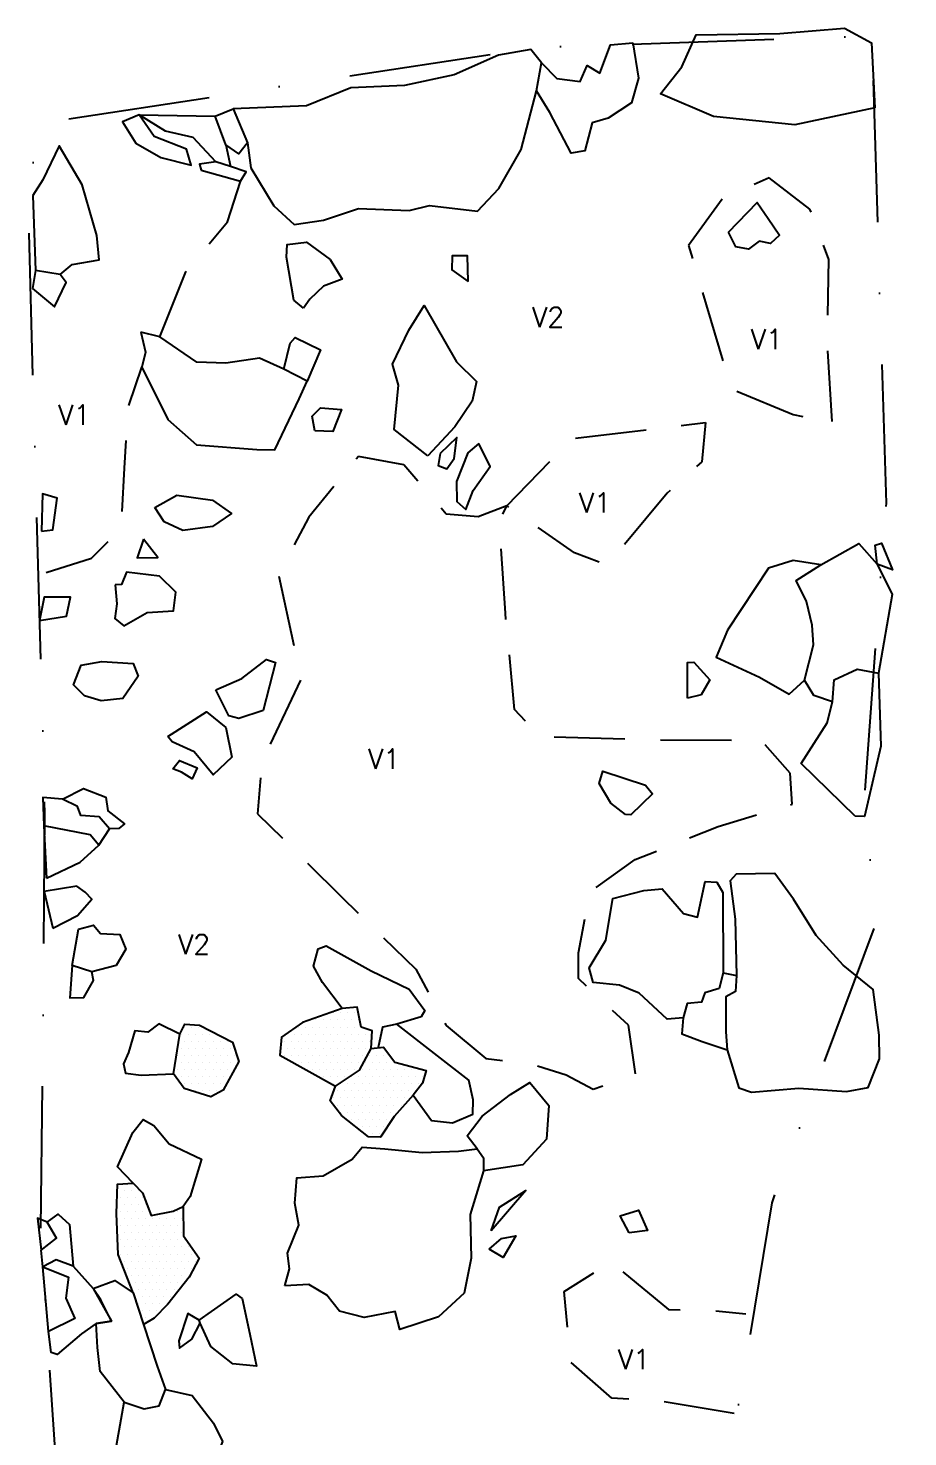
# Model space of a CAD drawing. Header units: metres. Extents: x 383 to 538, y -1922 to -1510.
# Drawn here: x 383 to 538, y -1758.4 to -1510.3 of the extents above; entities that cross this region are included whole.
import ezdxf

# ---------------------------------------------------------------- set-up
doc = ezdxf.new("R2010")
doc.units = ezdxf.units.M
doc.header["$LTSCALE"] = 25
doc.header["$MEASUREMENT"] = 0
doc.linetypes.add('GESTRICHELT', pattern=[0.75, 0.5, -0.25])
doc.linetypes.add('STRICHPUNKTX2', pattern=[2, 1, -0.5, 0, -0.5])
doc.layers.get('0').update_dxf_attribs({"linetype": 'CONTINUOUS'})
for name, color, linetype in [('BEFUND_UNSICHER', 1, 'GESTRICHELT'), ('BEFUNDSCHRAFF', 1, 'CONTINUOUS'), ('GRABUNGSGRENZE', 3, 'STRICHPUNKTX2'), ('STEINE', 4, 'CONTINUOUS'), ('STEINESCHRAFF', 4, 'CONTINUOUS')]:
    doc.layers.add(name, color=color, linetype=linetype)
doc.styles.get("Standard").update_dxf_attribs({"font": 'txt.shx'})

# ---------------------------------------------------------------- blocks, each defined once
blk = doc.blocks.new('*X8')
at = {"color": 0}
for p, q in [((436.875, -1683.75), (436.875, -1683.75)), ((438.125, -1683.75), (438.125, -1683.75)), ((439.375, -1683.75), (439.375, -1683.75)), ((440.625, -1683.75), (440.625, -1683.75)), ((410.625, -1686.25), (410.625, -1686.25)), ((411.875, -1686.25), (411.875, -1686.25)), ((413.125, -1686.25), (413.125, -1686.25)), ((430.625, -1686.25), (430.625, -1686.25)), ((431.875, -1686.25), (431.875, -1686.25)), ((433.125, -1686.25), (433.125, -1686.25)), ((433.75, -1685), (433.75, -1685)), ((434.375, -1686.25), (434.375, -1686.25)), ((435, -1685), (435, -1685)), ((435.625, -1686.25), (435.625, -1686.25)), ((436.25, -1685), (436.25, -1685)), ((436.875, -1686.25), (436.875, -1686.25)), ((437.5, -1685), (437.5, -1685)), ((438.125, -1686.25), (438.125, -1686.25)), ((438.75, -1685), (438.75, -1685)), ((439.375, -1686.25), (439.375, -1686.25)), ((440, -1685), (440, -1685)), ((440.625, -1686.25), (440.625, -1686.25)), ((441.25, -1685), (441.25, -1685)), ((410, -1687.5), (410, -1687.5)), ((410.625, -1688.75), (410.625, -1688.75)), ((411.25, -1687.5), (411.25, -1687.5)), ((411.875, -1688.75), (411.875, -1688.75)), ((412.5, -1687.5), (412.5, -1687.5)), ((413.125, -1688.75), (413.125, -1688.75)), ((413.75, -1687.5), (413.75, -1687.5)), ((414.375, -1688.75), (414.375, -1688.75)), ((415, -1687.5), (415, -1687.5)), ((415.625, -1688.75), (415.625, -1688.75)), ((416.25, -1687.5), (416.25, -1687.5)), ((416.875, -1688.75), (416.875, -1688.75)), ((418.125, -1688.75), (418.125, -1688.75)), ((428.125, -1688.75), (428.125, -1688.75)), ((428.75, -1687.5), (428.75, -1687.5)), ((429.375, -1688.75), (429.375, -1688.75)), ((430, -1687.5), (430, -1687.5)), ((430.625, -1688.75), (430.625, -1688.75)), ((431.25, -1687.5), (431.25, -1687.5)), ((431.875, -1688.75), (431.875, -1688.75)), ((432.5, -1687.5), (432.5, -1687.5)), ((433.125, -1688.75), (433.125, -1688.75)), ((433.75, -1687.5), (433.75, -1687.5)), ((434.375, -1688.75), (434.375, -1688.75)), ((435, -1687.5), (435, -1687.5)), ((435.625, -1688.75), (435.625, -1688.75)), ((436.25, -1687.5), (436.25, -1687.5)), ((436.875, -1688.75), (436.875, -1688.75)), ((437.5, -1687.5), (437.5, -1687.5)), ((438.125, -1688.75), (438.125, -1688.75)), ((438.75, -1687.5), (438.75, -1687.5)), ((439.375, -1688.75), (439.375, -1688.75)), ((440, -1687.5), (440, -1687.5)), ((440.625, -1688.75), (440.625, -1688.75)), ((441.25, -1687.5), (441.25, -1687.5)), ((441.875, -1688.75), (441.875, -1688.75)), ((442.5, -1687.5), (442.5, -1687.5)), ((443.125, -1688.75), (443.125, -1688.75)), ((409.375, -1691.25), (409.375, -1691.25)), ((410, -1690), (410, -1690)), ((410.625, -1691.25), (410.625, -1691.25)), ((411.25, -1690), (411.25, -1690)), ((411.875, -1691.25), (411.875, -1691.25)), ((412.5, -1690), (412.5, -1690)), ((413.125, -1691.25), (413.125, -1691.25)), ((413.75, -1690), (413.75, -1690)), ((414.375, -1691.25), (414.375, -1691.25)), ((415, -1690), (415, -1690)), ((415.625, -1691.25), (415.625, -1691.25)), ((416.25, -1690), (416.25, -1690)), ((416.875, -1691.25), (416.875, -1691.25)), ((417.5, -1690), (417.5, -1690)), ((418.125, -1691.25), (418.125, -1691.25)), ((418.75, -1690), (418.75, -1690)), ((419.375, -1691.25), (419.375, -1691.25)), ((427.5, -1690), (427.5, -1690)), ((428.125, -1691.25), (428.125, -1691.25)), ((428.75, -1690), (428.75, -1690)), ((429.375, -1691.25), (429.375, -1691.25)), ((430, -1690), (430, -1690)), ((430.625, -1691.25), (430.625, -1691.25)), ((431.25, -1690), (431.25, -1690)), ((431.875, -1691.25), (431.875, -1691.25)), ((432.5, -1690), (432.5, -1690)), ((433.125, -1691.25), (433.125, -1691.25)), ((433.75, -1690), (433.75, -1690)), ((434.375, -1691.25), (434.375, -1691.25)), ((435, -1690), (435, -1690)), ((435.625, -1691.25), (435.625, -1691.25)), ((436.25, -1690), (436.25, -1690)), ((436.875, -1691.25), (436.875, -1691.25)), ((437.5, -1690), (437.5, -1690)), ((438.125, -1691.25), (438.125, -1691.25)), ((438.75, -1690), (438.75, -1690)), ((439.375, -1691.25), (439.375, -1691.25)), ((440, -1690), (440, -1690)), ((440.625, -1691.25), (440.625, -1691.25)), ((441.25, -1690), (441.25, -1690)), ((441.875, -1691.25), (441.875, -1691.25)), ((442.5, -1690), (442.5, -1690)), ((443.125, -1691.25), (443.125, -1691.25)), ((444.375, -1691.25), (444.375, -1691.25)), ((445, -1690), (445, -1690)), ((445.625, -1691.25), (445.625, -1691.25)), ((409.375, -1693.75), (409.375, -1693.75)), ((410, -1692.5), (410, -1692.5)), ((410.625, -1693.75), (410.625, -1693.75)), ((411.25, -1692.5), (411.25, -1692.5)), ((411.875, -1693.75), (411.875, -1693.75)), ((412.5, -1692.5), (412.5, -1692.5)), ((413.125, -1693.75), (413.125, -1693.75)), ((413.75, -1692.5), (413.75, -1692.5)), ((414.375, -1693.75), (414.375, -1693.75)), ((415, -1692.5), (415, -1692.5)), ((415.625, -1693.75), (415.625, -1693.75)), ((416.25, -1692.5), (416.25, -1692.5)), ((416.875, -1693.75), (416.875, -1693.75)), ((417.5, -1692.5), (417.5, -1692.5)), ((418.125, -1693.75), (418.125, -1693.75)), ((418.75, -1692.5), (418.75, -1692.5)), ((419.375, -1693.75), (419.375, -1693.75)), ((420, -1692.5), (420, -1692.5)), ((430, -1692.5), (430, -1692.5)), ((431.25, -1692.5), (431.25, -1692.5)), ((432.5, -1692.5), (432.5, -1692.5)), ((433.125, -1693.75), (433.125, -1693.75)), ((433.75, -1692.5), (433.75, -1692.5)), ((434.375, -1693.75), (434.375, -1693.75)), ((435, -1692.5), (435, -1692.5)), ((435.625, -1693.75), (435.625, -1693.75)), ((436.25, -1692.5), (436.25, -1692.5)), ((436.875, -1693.75), (436.875, -1693.75)), ((437.5, -1692.5), (437.5, -1692.5)), ((438.125, -1693.75), (438.125, -1693.75)), ((438.75, -1692.5), (438.75, -1692.5)), ((439.375, -1693.75), (439.375, -1693.75)), ((440, -1692.5), (440, -1692.5)), ((440.625, -1693.75), (440.625, -1693.75)), ((441.25, -1692.5), (441.25, -1692.5)), ((441.875, -1693.75), (441.875, -1693.75)), ((442.5, -1692.5), (442.5, -1692.5)), ((443.125, -1693.75), (443.125, -1693.75)), ((443.75, -1692.5), (443.75, -1692.5)), ((444.375, -1693.75), (444.375, -1693.75)), ((445, -1692.5), (445, -1692.5)), ((445.625, -1693.75), (445.625, -1693.75)), ((446.25, -1692.5), (446.25, -1692.5)), ((446.875, -1693.75), (446.875, -1693.75)), ((447.5, -1692.5), (447.5, -1692.5)), ((448.125, -1693.75), (448.125, -1693.75)), ((449.375, -1693.75), (449.375, -1693.75)), ((450.625, -1693.75), (450.625, -1693.75)), ((451.875, -1693.75), (451.875, -1693.75)), ((410, -1695), (410, -1695)), ((410.625, -1696.25), (410.625, -1696.25)), ((411.25, -1695), (411.25, -1695)), ((411.875, -1696.25), (411.875, -1696.25)), ((412.5, -1695), (412.5, -1695)), ((413.125, -1696.25), (413.125, -1696.25)), ((413.75, -1695), (413.75, -1695)), ((414.375, -1696.25), (414.375, -1696.25)), ((415, -1695), (415, -1695)), ((415.625, -1696.25), (415.625, -1696.25)), ((416.25, -1695), (416.25, -1695)), ((416.875, -1696.25), (416.875, -1696.25)), ((417.5, -1695), (417.5, -1695)), ((435, -1695), (435, -1695)), ((436.25, -1695), (436.25, -1695)), ((436.875, -1696.25), (436.875, -1696.25)), ((437.5, -1695), (437.5, -1695)), ((438.125, -1696.25), (438.125, -1696.25)), ((438.75, -1695), (438.75, -1695)), ((439.375, -1696.25), (439.375, -1696.25)), ((440, -1695), (440, -1695)), ((440.625, -1696.25), (440.625, -1696.25)), ((441.25, -1695), (441.25, -1695)), ((441.875, -1696.25), (441.875, -1696.25)), ((442.5, -1695), (442.5, -1695)), ((443.125, -1696.25), (443.125, -1696.25)), ((443.75, -1695), (443.75, -1695)), ((444.375, -1696.25), (444.375, -1696.25)), ((445, -1695), (445, -1695)), ((445.625, -1696.25), (445.625, -1696.25)), ((446.25, -1695), (446.25, -1695)), ((446.875, -1696.25), (446.875, -1696.25)), ((447.5, -1695), (447.5, -1695)), ((448.125, -1696.25), (448.125, -1696.25)), ((448.75, -1695), (448.75, -1695)), ((449.375, -1696.25), (449.375, -1696.25)), ((450, -1695), (450, -1695)), ((450.625, -1696.25), (450.625, -1696.25)), ((451.25, -1695), (451.25, -1695)), ((451.875, -1696.25), (451.875, -1696.25)), ((452.5, -1695), (452.5, -1695)), ((412.5, -1697.5), (412.5, -1697.5)), ((413.75, -1697.5), (413.75, -1697.5)), ((415, -1697.5), (415, -1697.5)), ((416.25, -1697.5), (416.25, -1697.5)), ((436.875, -1698.75), (436.875, -1698.75)), ((437.5, -1697.5), (437.5, -1697.5)), ((438.125, -1698.75), (438.125, -1698.75)), ((438.75, -1697.5), (438.75, -1697.5)), ((439.375, -1698.75), (439.375, -1698.75)), ((440, -1697.5), (440, -1697.5)), ((440.625, -1698.75), (440.625, -1698.75)), ((441.25, -1697.5), (441.25, -1697.5)), ((441.875, -1698.75), (441.875, -1698.75)), ((442.5, -1697.5), (442.5, -1697.5)), ((443.125, -1698.75), (443.125, -1698.75)), ((443.75, -1697.5), (443.75, -1697.5)), ((444.375, -1698.75), (444.375, -1698.75)), ((445, -1697.5), (445, -1697.5)), ((445.625, -1698.75), (445.625, -1698.75)), ((446.25, -1697.5), (446.25, -1697.5)), ((446.875, -1698.75), (446.875, -1698.75)), ((447.5, -1697.5), (447.5, -1697.5)), ((448.125, -1698.75), (448.125, -1698.75)), ((448.75, -1697.5), (448.75, -1697.5)), ((449.375, -1698.75), (449.375, -1698.75)), ((450, -1697.5), (450, -1697.5)), ((451.25, -1697.5), (451.25, -1697.5)), ((437.5, -1700), (437.5, -1700)), ((438.125, -1701.25), (438.125, -1701.25)), ((438.75, -1700), (438.75, -1700)), ((439.375, -1701.25), (439.375, -1701.25)), ((440, -1700), (440, -1700)), ((440.625, -1701.25), (440.625, -1701.25)), ((441.25, -1700), (441.25, -1700)), ((441.875, -1701.25), (441.875, -1701.25)), ((442.5, -1700), (442.5, -1700)), ((443.125, -1701.25), (443.125, -1701.25)), ((443.75, -1700), (443.75, -1700)), ((444.375, -1701.25), (444.375, -1701.25)), ((445, -1700), (445, -1700)), ((445.625, -1701.25), (445.625, -1701.25)), ((446.25, -1700), (446.25, -1700)), ((446.875, -1701.25), (446.875, -1701.25)), ((447.5, -1700), (447.5, -1700)), ((448.125, -1701.25), (448.125, -1701.25)), ((448.75, -1700), (448.75, -1700)), ((440, -1702.5), (440, -1702.5)), ((441.25, -1702.5), (441.25, -1702.5)), ((441.875, -1703.75), (441.875, -1703.75)), ((442.5, -1702.5), (442.5, -1702.5)), ((443.125, -1703.75), (443.125, -1703.75)), ((443.75, -1702.5), (443.75, -1702.5)), ((444.375, -1703.75), (444.375, -1703.75)), ((445, -1702.5), (445, -1702.5)), ((445.625, -1703.75), (445.625, -1703.75)), ((446.25, -1702.5), (446.25, -1702.5)), ((442.5, -1705), (442.5, -1705)), ((443.75, -1705), (443.75, -1705)), ((445, -1705), (445, -1705)), ((398.75, -1715), (398.75, -1715)), ((399.375, -1716.25), (399.375, -1716.25)), ((400, -1715), (400, -1715)), ((400.625, -1716.25), (400.625, -1716.25)), ((401.25, -1715), (401.25, -1715)), ((401.875, -1716.25), (401.875, -1716.25)), ((402.5, -1715), (402.5, -1715)), ((403.125, -1716.25), (403.125, -1716.25)), ((398.75, -1717.5), (398.75, -1717.5)), ((399.375, -1718.75), (399.375, -1718.75)), ((400, -1717.5), (400, -1717.5)), ((400.625, -1718.75), (400.625, -1718.75)), ((401.25, -1717.5), (401.25, -1717.5)), ((401.875, -1718.75), (401.875, -1718.75)), ((402.5, -1717.5), (402.5, -1717.5)), ((403.125, -1718.75), (403.125, -1718.75)), ((403.75, -1717.5), (403.75, -1717.5)), ((404.375, -1718.75), (404.375, -1718.75)), ((409.375, -1718.75), (409.375, -1718.75)), ((398.75, -1720), (398.75, -1720)), ((399.375, -1721.25), (399.375, -1721.25)), ((400, -1720), (400, -1720)), ((400.625, -1721.25), (400.625, -1721.25)), ((401.25, -1720), (401.25, -1720)), ((401.875, -1721.25), (401.875, -1721.25)), ((402.5, -1720), (402.5, -1720)), ((403.125, -1721.25), (403.125, -1721.25)), ((403.75, -1720), (403.75, -1720)), ((404.375, -1721.25), (404.375, -1721.25)), ((405, -1720), (405, -1720)), ((405.625, -1721.25), (405.625, -1721.25)), ((406.25, -1720), (406.25, -1720)), ((406.875, -1721.25), (406.875, -1721.25)), ((407.5, -1720), (407.5, -1720)), ((408.125, -1721.25), (408.125, -1721.25)), ((408.75, -1720), (408.75, -1720)), ((409.375, -1721.25), (409.375, -1721.25)), ((410, -1720), (410, -1720)), ((398.75, -1722.5), (398.75, -1722.5)), ((399.375, -1723.75), (399.375, -1723.75)), ((400, -1722.5), (400, -1722.5)), ((400.625, -1723.75), (400.625, -1723.75)), ((401.25, -1722.5), (401.25, -1722.5)), ((401.875, -1723.75), (401.875, -1723.75)), ((402.5, -1722.5), (402.5, -1722.5)), ((403.125, -1723.75), (403.125, -1723.75)), ((403.75, -1722.5), (403.75, -1722.5)), ((404.375, -1723.75), (404.375, -1723.75)), ((405, -1722.5), (405, -1722.5)), ((405.625, -1723.75), (405.625, -1723.75)), ((406.25, -1722.5), (406.25, -1722.5)), ((406.875, -1723.75), (406.875, -1723.75)), ((407.5, -1722.5), (407.5, -1722.5)), ((408.125, -1723.75), (408.125, -1723.75)), ((408.75, -1722.5), (408.75, -1722.5)), ((409.375, -1723.75), (409.375, -1723.75)), ((410, -1722.5), (410, -1722.5)), ((410.625, -1723.75), (410.625, -1723.75)), ((399.375, -1726.25), (399.375, -1726.25)), ((400, -1725), (400, -1725)), ((400.625, -1726.25), (400.625, -1726.25)), ((401.25, -1725), (401.25, -1725)), ((401.875, -1726.25), (401.875, -1726.25)), ((402.5, -1725), (402.5, -1725)), ((403.125, -1726.25), (403.125, -1726.25)), ((403.75, -1725), (403.75, -1725)), ((404.375, -1726.25), (404.375, -1726.25)), ((405, -1725), (405, -1725)), ((405.625, -1726.25), (405.625, -1726.25)), ((406.25, -1725), (406.25, -1725)), ((406.875, -1726.25), (406.875, -1726.25)), ((407.5, -1725), (407.5, -1725)), ((408.125, -1726.25), (408.125, -1726.25)), ((408.75, -1725), (408.75, -1725)), ((409.375, -1726.25), (409.375, -1726.25)), ((410, -1725), (410, -1725)), ((410.625, -1726.25), (410.625, -1726.25)), ((411.25, -1725), (411.25, -1725)), ((411.875, -1726.25), (411.875, -1726.25)), ((400, -1727.5), (400, -1727.5)), ((400.625, -1728.75), (400.625, -1728.75)), ((401.25, -1727.5), (401.25, -1727.5)), ((401.875, -1728.75), (401.875, -1728.75)), ((402.5, -1727.5), (402.5, -1727.5)), ((403.125, -1728.75), (403.125, -1728.75)), ((403.75, -1727.5), (403.75, -1727.5)), ((404.375, -1728.75), (404.375, -1728.75)), ((405, -1727.5), (405, -1727.5)), ((405.625, -1728.75), (405.625, -1728.75)), ((406.25, -1727.5), (406.25, -1727.5)), ((406.875, -1728.75), (406.875, -1728.75)), ((407.5, -1727.5), (407.5, -1727.5)), ((408.125, -1728.75), (408.125, -1728.75)), ((408.75, -1727.5), (408.75, -1727.5)), ((409.375, -1728.75), (409.375, -1728.75)), ((410, -1727.5), (410, -1727.5)), ((410.625, -1728.75), (410.625, -1728.75)), ((411.25, -1727.5), (411.25, -1727.5)), ((411.875, -1728.75), (411.875, -1728.75)), ((412.5, -1727.5), (412.5, -1727.5)), ((401.25, -1730), (401.25, -1730)), ((401.875, -1731.25), (401.875, -1731.25)), ((402.5, -1730), (402.5, -1730)), ((403.125, -1731.25), (403.125, -1731.25)), ((403.75, -1730), (403.75, -1730)), ((404.375, -1731.25), (404.375, -1731.25)), ((405, -1730), (405, -1730)), ((405.625, -1731.25), (405.625, -1731.25)), ((406.25, -1730), (406.25, -1730)), ((406.875, -1731.25), (406.875, -1731.25)), ((407.5, -1730), (407.5, -1730)), ((408.125, -1731.25), (408.125, -1731.25)), ((408.75, -1730), (408.75, -1730)), ((409.375, -1731.25), (409.375, -1731.25)), ((410, -1730), (410, -1730)), ((410.625, -1731.25), (410.625, -1731.25)), ((411.25, -1730), (411.25, -1730)), ((401.875, -1733.75), (401.875, -1733.75)), ((402.5, -1732.5), (402.5, -1732.5)), ((403.125, -1733.75), (403.125, -1733.75)), ((403.75, -1732.5), (403.75, -1732.5)), ((404.375, -1733.75), (404.375, -1733.75)), ((405, -1732.5), (405, -1732.5)), ((405.625, -1733.75), (405.625, -1733.75)), ((406.25, -1732.5), (406.25, -1732.5)), ((406.875, -1733.75), (406.875, -1733.75)), ((407.5, -1732.5), (407.5, -1732.5)), ((408.125, -1733.75), (408.125, -1733.75)), ((408.75, -1732.5), (408.75, -1732.5)), ((402.5, -1735), (402.5, -1735)), ((403.125, -1736.25), (403.125, -1736.25)), ((403.75, -1735), (403.75, -1735)), ((404.375, -1736.25), (404.375, -1736.25)), ((405, -1735), (405, -1735)), ((405.625, -1736.25), (405.625, -1736.25)), ((406.25, -1735), (406.25, -1735)), ((407.5, -1735), (407.5, -1735)), ((403.75, -1737.5), (403.75, -1737.5)), ((405, -1737.5), (405, -1737.5))]:
    blk.add_line(p, q, dxfattribs=at)

msp = doc.modelspace()

# ---------------------------------------------------------------- linework, layer by layer
at = {"layer": 'BEFUND_UNSICHER', "flags": 128}
for points in [[(406.22, -1564.64), (410.81, -1553.24), (418.14, -1544.43), (420.44, -1537.26)], [(524.74, -1579.59), (523.84, -1565.18), (524.15, -1551.02), (520.8, -1542.16), (513.62, -1536.65), (505.37, -1540.32), (499.41, -1548.56), (506.87, -1573.77), (517.82, -1578.36), (524.74, -1579.59)], [(386.23, -1606.18), (394.23, -1603.64), (399.42, -1598.39), (400.04, -1587.8), (400.56, -1577.47), (403.06, -1569.98)], [(467.4, -1594.42), (462.36, -1596.4), (456.71, -1595.89), (449.23, -1587.22), (441.23, -1585.74), (432.52, -1596.43), (427.12, -1606.41), (431.13, -1624.89), (424.19, -1639.55), (423.47, -1648.67), (438.28, -1663.34), (451.36, -1676.08), (456.7, -1686.01), (463.67, -1691.82), (471.77, -1692.74), (477.87, -1694.68), (482.61, -1697.18), (490.09, -1694.64), (488.83, -1685.93), (480.02, -1677.73), (480.03, -1673.19), (481.97, -1662.5), (490.02, -1656.75), (504.63, -1650.91), (517.67, -1647), (517.32, -1641.5), (512.28, -1635.84), (492.58, -1635.68), (473.13, -1635.1), (468.75, -1630.31), (467.13, -1613.36), (466.07, -1597.22), (467.4, -1594.42), (478.81, -1582.61), (502.39, -1579.77), (501.72, -1586.7), (495.61, -1592.19), (487.56, -1601.91), (485.06, -1604.92), (479.31, -1602.72), (467.4, -1594.42)], [(507.42, -1754.32), (493.93, -1752.07), (485.88, -1751.61), (478.71, -1745.34), (477.49, -1732.82), (485.8, -1727.68), (495.87, -1735.99), (503.87, -1736.19), (509.47, -1736.76)]]:
    msp.add_lwpolyline(points, dxfattribs=at)
at = {"layer": 'GRABUNGSGRENZE', "flags": 128}
msp.add_lwpolyline([(385.52, -1921.1), (386.29, -1905.72), (383.04, -1887.49), (385.05, -1854.86), (388.59, -1818.5), (385.75, -1800.07), (388.31, -1768.6), (385.29, -1722.68), (386, -1648.64), (383.11, -1542.78), (384.55, -1527.1), (472.8, -1513.66), (531.71, -1511.67), (534.2, -1593.95), (529.94, -1651.28), (533.5, -1664.93), (514.06, -1717.21), (504.76, -1773.87), (512.38, -1803.36), (508.94, -1849.9), (513.77, -1858.2), (533.32, -1860.76), (538.04, -1873.64), (535.67, -1919.82)], dxfattribs=at)
at = {"layer": 'STEINE'}
for points in [[(532.21, -1524.34), (518.11, -1527.34), (503.8, -1525.85), (494.48, -1521.83), (498.2, -1517.09), (500.75, -1511.44), (515.47, -1511.2), (526.88, -1510.29), (531.66, -1512.89), (532.21, -1524.34)], [(489.6, -1512.86), (490.57, -1519.07), (489.34, -1523.45), (485.27, -1526.15), (482.41, -1526.96), (481.14, -1531.9), (478.74, -1532.3), (474.98, -1525.17), (472.64, -1521.35), (473.51, -1516.41), (476.21, -1519.17), (480.28, -1519.68), (481.55, -1516.88), (483.79, -1518.2), (485.68, -1513.21), (489.6, -1512.86)], [(473.51, -1516.41), (471.63, -1514.02), (465.92, -1515.03), (458.13, -1518.49), (449.37, -1520.37), (439.9, -1520.82), (432.06, -1523.97), (419.18, -1524.47), (421.67, -1530.48), (422.27, -1534.91), (426.34, -1541.59), (429.91, -1544.85), (435.1, -1544.09), (441.26, -1542.06), (450.17, -1542.42), (453.74, -1541.5), (462.19, -1542.53), (465.96, -1538.51), (469.94, -1531.69), (472.64, -1521.35)], [(402.63, -1525.53), (399.67, -1526.8), (402.01, -1530.57), (406.44, -1533.07), (411.79, -1534.4), (410.92, -1531.6), (405.27, -1529.4), (402.63, -1525.53)], [(417.9, -1530.84), (418.71, -1534.66), (416.11, -1533.84), (412.09, -1529.56), (407.26, -1528.44), (402.63, -1525.53), (416.02, -1525.8)], [(421.67, -1530.48), (420.19, -1532.42), (417.9, -1530.84), (416.02, -1525.8), (419.18, -1524.47)], [(388.71, -1553.68), (390.8, -1551.9), (395.53, -1551.09), (395.13, -1546.81), (392.54, -1537.9), (388.52, -1531.02), (385.61, -1537.03), (383.88, -1539.78), (384.33, -1552.97)], [(416.11, -1533.84), (413.21, -1534.25), (413.52, -1535.32)], [(413.52, -1535.32), (420.44, -1537.26), (421.46, -1535.58), (418.71, -1534.66)], [(506.43, -1546.22), (511.48, -1540.98), (513.46, -1543.83), (515.45, -1546.74), (513.87, -1548.21), (511.83, -1547.8), (509.95, -1549.23), (507.71, -1548.82), (506.43, -1546.22)], [(431.53, -1559.62), (429.85, -1558.19), (428.58, -1550.6), (428.68, -1548.41), (432.09, -1547.96), (436.27, -1551.01), (438.35, -1554.53), (435.09, -1555.75), (432.7, -1558.04), (431.53, -1559.62)], [(460.6, -1554.9), (460.45, -1550.37), (457.75, -1550.42), (457.7, -1552.86), (460.6, -1554.9)], [(383.82, -1556.12), (387.69, -1559.38), (389.73, -1555.11), (388.71, -1553.68), (384.33, -1552.97), (383.82, -1556.12)], [(453.45, -1585.65), (447.55, -1580.96), (448.32, -1573.17), (447.25, -1569.45), (450.11, -1563.5), (452.81, -1559.12), (458.51, -1569.05), (462.07, -1572.52), (461.3, -1575.98), (458.24, -1580.51), (453.45, -1585.65)], [(402.91, -1563.82), (403.72, -1567.39), (403.06, -1569.98), (407.68, -1579.25), (412.72, -1583.69), (423.36, -1584.51), (426.52, -1584.56), (430.8, -1575.6), (432.23, -1572.45), (428.11, -1570.36), (423.83, -1568.42), (417.87, -1569.28), (412.78, -1569.13), (406.22, -1564.64), (402.91, -1563.82)], [(428.11, -1570.36), (429.18, -1565.78), (430.1, -1564.76), (434.58, -1566.95), (432.23, -1572.45)], [(433.55, -1581.21), (433.09, -1578.66), (434.57, -1577.18), (438.24, -1577.49), (436.71, -1581.36), (433.55, -1581.21)], [(455.64, -1585.24), (455.29, -1587.33), (456.81, -1587.89), (458.09, -1586.11), (458.6, -1582.39), (455.64, -1585.24)], [(462.47, -1583.47), (460.53, -1585.09), (458.49, -1590.13), (458.59, -1593.65), (460.17, -1595.07), (461.44, -1591.71), (464.45, -1587.49), (462.47, -1583.47)], [(385.37, -1598.89), (387.41, -1598.69), (388.17, -1593.09), (385.58, -1592.33), (385.37, -1598.89)], [(405.38, -1594.73), (409.25, -1592.55), (415.52, -1593.41), (418.87, -1595.76), (415.51, -1598.05), (410.32, -1598.76), (407.01, -1597.23), (405.38, -1594.73)], [(403.39, -1600.28), (402.27, -1603.59), (405.89, -1603.54), (403.39, -1600.28)], [(524.76, -1628.98), (521.5, -1627.85), (519.83, -1625.15), (521.41, -1618.94), (521.21, -1615.48), (520.19, -1611.3), (518.36, -1607.59), (522.74, -1604.84), (529.41, -1601.08), (532.62, -1604.74), (535.31, -1610.04), (532.86, -1623.89)], [(532.62, -1604.74), (532.26, -1601.38), (533.39, -1601.03), (535.37, -1605.71), (532.62, -1604.74)], [(522.74, -1604.84), (517.85, -1604.07), (513.47, -1605.44), (506.24, -1616.34), (504.3, -1621.07), (511.93, -1624.64), (517.12, -1627.6), (519.83, -1625.15)], [(398.4, -1608.37), (398.65, -1611.68), (398.29, -1614.28), (399.92, -1615.55), (404, -1613.21), (408.68, -1612.91), (409.04, -1609.65), (406.19, -1606.85), (400.38, -1606.13), (399.47, -1608.27), (398.4, -1608.37)], [(385.05, -1614.63), (389.79, -1613.87), (390.5, -1610.51), (385.87, -1610.5), (385.05, -1614.63)], [(392.99, -1627.92), (391.05, -1625.94), (392.38, -1622.52), (396.05, -1621.87), (401.55, -1622.23), (402.41, -1624.42), (399.71, -1628.38), (395.89, -1628.79), (392.99, -1627.92)], [(416.1, -1626.82), (420.69, -1624.83), (425.02, -1621.48), (426.6, -1622.04), (424.45, -1630.49), (420.17, -1631.91), (418.39, -1631.4), (416.1, -1626.82)], [(499.2, -1628.3), (499.21, -1622.03), (500.33, -1621.98), (503.18, -1625.09), (501.65, -1627.74), (499.2, -1628.3)], [(528.77, -1649.09), (519.26, -1639.82), (523.84, -1632.64), (524.76, -1628.98), (525.07, -1625.11), (529.09, -1623.22), (532.86, -1623.89), (533.31, -1636.77), (530.4, -1649.19), (528.77, -1649.09)], [(407.65, -1635.06), (414.47, -1630.74), (417.88, -1633.49), (418.95, -1638.73), (415.64, -1641.84), (412.28, -1637.76), (408.41, -1635.98), (407.65, -1635.06)], [(408.51, -1640.76), (409.73, -1639.29), (412.84, -1640.61), (411.92, -1642.55), (410.04, -1641.38), (408.51, -1640.76)], [(488.29, -1648.81), (485.7, -1646.82), (483.66, -1643.36), (484.33, -1641.17), (491.81, -1643.62), (493.03, -1645.15), (489.26, -1648.86), (488.29, -1648.81)], [(389.11, -1646.1), (392.82, -1644.22), (396.74, -1645.75), (397.1, -1648.19), (400, -1650.48), (399.03, -1651.3), (397.35, -1651.35)], [(395.47, -1654.2), (397.35, -1651.35), (395.57, -1649.21), (392.31, -1649), (391.75, -1647.42), (389.11, -1646.1), (385.64, -1645.84), (385.79, -1650.83)], [(386.25, -1660), (392.2, -1657.2), (395.47, -1654.2), (393.99, -1652.41), (385.79, -1650.83), (386.25, -1660)], [(506.19, -1690.27), (508.27, -1696.99), (510.51, -1697.71), (518.81, -1697.05), (527.26, -1697.61), (531.08, -1696.9), (533.07, -1691.86), (532.97, -1687.69), (531.96, -1679.64), (526.67, -1675.36), (521.88, -1670.12), (517.87, -1663.7), (514.61, -1659.21), (507.79, -1659.31), (506.72, -1660.48), (507.63, -1667.25), (507.88, -1677.18), (507.67, -1679.98), (505.99, -1680.95), (505.99, -1680.95), (505.99, -1687.11), (506.19, -1690.27)], [(387.41, -1668.86), (391.74, -1666.62), (394.29, -1663.72), (393.07, -1662.5), (391.64, -1661.43), (385.89, -1662.39), (387.41, -1668.86)], [(498.45, -1684.61), (495.65, -1684.86), (490.72, -1680.28), (487.25, -1678.9), (482.57, -1678.39), (481.91, -1675.84), (484.81, -1670.96), (486.09, -1663.63), (491.54, -1662.2), (494.75, -1661.9), (498.51, -1666.28), (500.96, -1666.89), (502.34, -1660.63), (504.37, -1660.73), (505.44, -1662.57), (505.53, -1676.72), (504.82, -1679.47), (502.27, -1680.24), (501.66, -1681.86), (499.17, -1682.12), (498.45, -1684.61)], [(390.82, -1675.43), (390.41, -1681.13), (392.85, -1681.03), (394.58, -1678.08), (394.28, -1676.55), (390.82, -1675.43), (391.89, -1669.01), (394.54, -1668.3), (395.81, -1669.78), (399.17, -1669.93), (400.24, -1672.53), (398.56, -1675.43), (394.28, -1676.55)], [(438.37, -1682.99), (434.91, -1678.41), (433.33, -1675.51), (434.15, -1672.45), (435.58, -1671.94), (443.47, -1676.33), (450.19, -1679.59), (452.93, -1683.31), (452.27, -1684.43), (447.99, -1685.75)], [(505.53, -1676.72), (507.88, -1677.18)], [(443.51, -1690.02), (443.66, -1686.92), (441.73, -1686.25), (441.02, -1682.74), (438.37, -1682.99), (431.39, -1685.48), (427.67, -1688.03), (427.37, -1691.18), (437.19, -1696.69)], [(498.45, -1684.61), (498.25, -1687.46), (501.81, -1688.79), (506.19, -1690.27)], [(409.75, -1687.51), (406.04, -1685.67), (404.1, -1687.15), (401.86, -1686.94), (400.74, -1690.76), (399.82, -1692.75), (400.17, -1694.37), (402.97, -1694.73), (408.63, -1694.48)], [(409.75, -1687.51), (410.62, -1685.73), (413.21, -1685.93), (419.07, -1688.94), (420.19, -1692.3), (417.38, -1697.39), (415.24, -1698.56), (410.51, -1697.08), (408.63, -1694.48), (409.75, -1687.51)], [(450.89, -1698.28), (454.09, -1702.71), (457.81, -1703.12), (461.37, -1701.59), (461.43, -1699.05), (460.71, -1695.59), (454.66, -1690.9), (447.99, -1685.75), (445.5, -1686.26), (444.73, -1689.87)], [(450.89, -1698.28), (447.52, -1702.04), (445.13, -1705.66), (443.04, -1705.6), (438.26, -1701.83), (436.27, -1699.24), (437.19, -1696.69), (441.42, -1693.84), (443.51, -1690.02), (445.65, -1689.82), (447.63, -1692.42), (453.18, -1693.9), (452.52, -1696.14), (450.89, -1698.28)], [(462.13, -1707.7), (460.4, -1705.41), (463.05, -1701.95), (468.05, -1698.14), (471.46, -1696), (474.77, -1700.08), (474.4, -1706.03), (470.18, -1710.51), (463.25, -1711.57)], [(401.54, -1713.78), (398.79, -1710.87), (401.49, -1704.86), (403.28, -1702.52), (405.16, -1703.59), (407.91, -1706.85), (413.61, -1709.51), (411.57, -1716.12), (410.34, -1717.85)], [(428.26, -1731.82), (429.12, -1728.86), (428.72, -1726.11), (430.71, -1721.18), (430.05, -1717.26), (430.36, -1712.83), (435.04, -1712.47), (440.14, -1709.52), (441.92, -1707.44), (445.89, -1707.69), (452.46, -1708.36), (458.87, -1708.11), (462.13, -1707.7), (463.3, -1709.28), (463.25, -1711.57), (460.9, -1719.26), (461.1, -1726.95), (459.88, -1733.11), (455.34, -1737.33), (448.52, -1739.52), (447.7, -1736.36), (442.26, -1737.43), (437.88, -1736.3), (435.69, -1733.5), (432.48, -1731.62), (428.26, -1731.82)], [(401.52, -1733.07), (398.88, -1726.3), (398.58, -1719.12), (398.79, -1713.93), (401.54, -1713.78), (403.16, -1715.46), (404.69, -1719.43), (408.61, -1718.67), (410.34, -1717.85), (410.44, -1723.05), (413.19, -1726.97), (411.4, -1730.33), (407.68, -1735.06), (405.24, -1737.51), (403.35, -1738.68)], [(464.62, -1722.17), (466.1, -1717.99), (470.73, -1715.04), (464.62, -1722.17)], [(386.41, -1720.64), (388.35, -1719.21), (390.33, -1721.05), (390.99, -1728.38), (387.98, -1727.26), (385.64, -1728.48), (385.34, -1725.58)], [(488.96, -1722.49), (487.33, -1719.53), (490.59, -1718.52), (492.16, -1722.08), (488.96, -1722.49)], [(385.34, -1725.58), (388.04, -1723.44), (386.41, -1720.64), (384.68, -1719.93), (385.34, -1725.58)], [(464.26, -1725.37), (466.45, -1723.49), (468.95, -1723.04), (466.75, -1726.85), (464.26, -1725.37)], [(390.99, -1728.38), (394.5, -1732.3), (397.75, -1738.06), (395.05, -1738.47), (392.46, -1740.3), (388.13, -1743.96), (387.11, -1743.6), (386.65, -1739.89), (385.64, -1728.48), (385.64, -1728.48), (390.12, -1730.32), (389.66, -1734.03), (391.29, -1737.6), (386.65, -1739.89)], [(399.98, -1752.32), (395.71, -1746.92), (395.25, -1742.69), (395.05, -1738.47), (397.75, -1738.06), (395.82, -1734.29), (394.5, -1732.3), (398.32, -1730.88), (401.52, -1733.07), (403.35, -1738.68), (405.79, -1746.01), (407.22, -1750.08)], [(413.18, -1737.87), (411.2, -1736.69), (409.61, -1741.53), (409.72, -1742.8), (411.91, -1741.23), (413.33, -1738.43), (413.18, -1737.87), (419.7, -1733.29), (420.77, -1734.05), (422.09, -1740.37), (423.26, -1746.02), (419.13, -1745.61), (415.21, -1742.55), (413.33, -1738.43)], [(395.75, -1769.12), (398.09, -1762.96), (399.98, -1752.32), (403.5, -1753.49), (406.14, -1752.98), (407.22, -1750.08), (411.95, -1751.16), (415.72, -1756.05), (417.29, -1759.25), (415.91, -1762.67), (416.42, -1765.42), (412.75, -1768.62), (409.19, -1769.03), (402.77, -1768.67), (401.3, -1769.48)]]:
    msp.add_lwpolyline(points, dxfattribs=at)

# ---------------------------------------------------------------- block references
at = {"layer": 'STEINESCHRAFF'}
msp.add_blockref('*X8', (0, 0), dxfattribs=at)

# ---------------------------------------------------------------- texts
at = {"layer": 'BEFUNDSCHRAFF'}
for s, p in [('V2', (471.8, -1562.95)), ('V1', (510.33, -1566.82)), ('V1', (388.32, -1580.15)), ('V1', (480.06, -1595.63)), ('V1', (442.9, -1640.77)), ('V2', (409.42, -1673.44)), ('V1', (486.94, -1746.53))]:
    msp.add_text(s, height=3.5, dxfattribs=at).set_placement(p)

doc.saveas('drawing.dxf')
